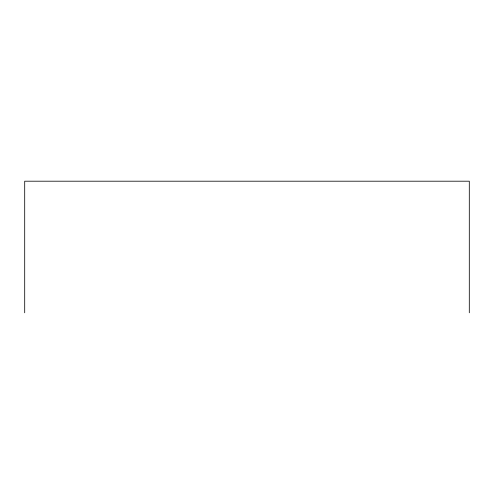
<?xml version="1.0" encoding="UTF-8"?>
<svg xmlns="http://www.w3.org/2000/svg" width="494" height="494" viewBox="0 0 494 494"><rect width="100%" height="100%" fill="white"/><g stroke="black" fill="none" stroke-linecap="round" stroke-linejoin="round"><path stroke-width="0.74" d="M469.3 312.801L469.3 181.199L24.7 181.199L24.7 312.801"/></g></svg>
